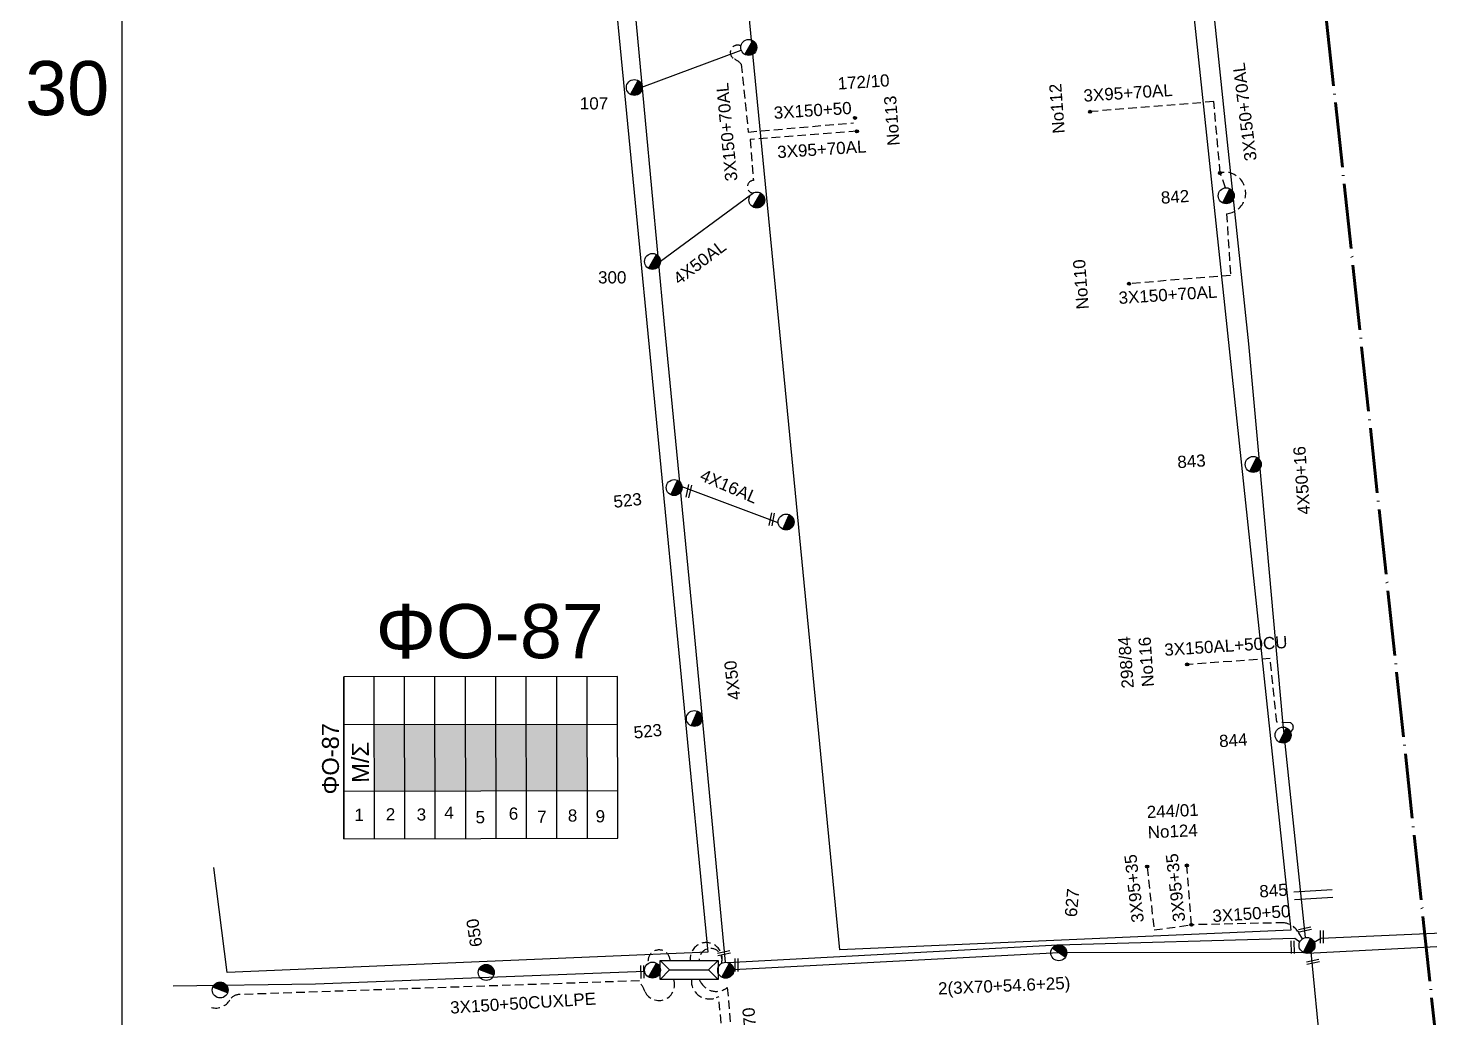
# Model space of a CAD drawing. Header units: millimetres. Extents: x 2999 to 5218, y 1863 to 2903.
# Drawn here: x 3003.3 to 3210.6, y 2246.7 to 2393 of the extents above; entities that cross this region are included whole.
import ezdxf
from ezdxf.enums import TextEntityAlignment as Align

# ---------------------------------------------------------------- set-up
doc = ezdxf.new("R2010")
doc.units = ezdxf.units.MM
doc.header["$LTSCALE"] = 0.5
doc.linetypes.add('ACAD_ISO04W100', pattern=[30, 24, -3, 0, -3])
doc.linetypes.add('DASHED', pattern=[19.05, 12.7, -6.35])
for name, color, linetype in [('Άγνωστα', 7, 'Continuous'), ('Ασφαλειοκιβώτια Χ.Τ 9 αναχωρήσεων', 7, 'Continuous'), ('Γυμνά εναέρια ΧΤ (3Φ)   4x50AL', 7, 'Continuous'), ('Επιγραφές - Σχήματα', 7, 'Continuous'), ('Καλώδια ΧΤ   3x150+50AL', 7, 'DASHED'), ('Καλώδια ΧΤ   3x150+50CU', 7, 'DASHED'), ('Καλώδια ΧΤ   3x150+70AL', 7, 'DASHED'), ('Καλώδια ΧΤ   3x150AL+50CU', 7, 'DASHED'), ('Μηχανική τομή', 7, 'Continuous'), ('Στύλος ΦΜ', 7, 'Continuous'), ('Στύλος ΦΜ @ 1', 7, 'Continuous'), ('Συνδέσεις', 7, 'Continuous'), ('Συνεστραμμένα ΧΤ   3x70+54.6+25 AL', 7, 'SYN_LINE'), ('Τομή', 7, 'Continuous'), ('Υποσταθμός εναέριος 2 στύλων', 7, 'Continuous'), ('Υποσταθμός πόλεως', 7, 'Continuous'), ('Υπόβαθρο ΔΕΗ', 7, 'Continuous'), ('Υπόγεια καλώδια Παροχών ΧΤ   4x16AL', 7, 'DASHED')]:
    doc.layers.add(name, color=color, linetype=linetype)
doc.styles.add('arial', font='ARIAL.TTF')
doc.styles.get("Standard").update_dxf_attribs({"font": 'ARIAL.TTF'})
doc.linetypes.add('SYN_LINE', pattern='A,0.5,-0.0001,["/\\/\\/\\/",Standard,S=0.1,R=0,X=0,Y=-0.05],-0.25', length=0.7501)

# ---------------------------------------------------------------- blocks, each defined once
blk = doc.blocks.new('ΑΣΦΑΛΕΙΟΚΙΒΩΤΙΟ ΥΠΟΣΤΑΘΜΟΥ 9 ΑΝΑΧΩΡΗΣΕΩΝ')
at = {"layer": 'Ασφαλειοκιβώτια Χ.Τ 9 αναχωρήσεων', "ltscale": 40}
for p, q in [((-23.8, 40.36), (24.02, 40.36)), ((-9.72, 40.36), (-9.72, -40.64)), ((9.94, 40.36), (9.94, -40.64)), ((-23.8, 31.36), (24.02, 31.36)), ((-23.8, 22.36), (24.02, 22.36)), ((-23.8, 13.36), (24.02, 13.36)), ((-23.8, 4.36), (24.02, 4.36)), ((-23.8, -4.64), (24.02, -4.64)), ((-23.8, -13.64), (24.02, -13.64)), ((-23.8, -22.64), (24.02, -22.64)), ((-23.8, -31.64), (24.02, -31.64))]:
    blk.add_line(p, q, dxfattribs=at)
at = {"layer": 'Ασφαλειοκιβώτια Χ.Τ 9 αναχωρήσεων'}
blk.add_lwpolyline([(-23.8, -40.64), (24.02, -40.64), (24.02, 40.36), (-23.8, 40.36)], close=True, dxfattribs=at)
for s, p in [('1', (-18.54, 37.25)), ('2', (-18.39, 27.98)), ('3', (-18.45, 18.85)), ('4', (-17.96, 10.67)), ('5', (-19.3, 1.44)), ('6', (-18.25, -8.4)), ('7', (-19.23, -16.79)), ('8', (-18.84, -25.86)), ('9', (-19.09, -34.08))]:
    blk.add_text(s, height=3.6, rotation=270, dxfattribs=at).set_placement(p)
at = {"layer": 'Ασφαλειοκιβώτια Χ.Τ 9 αναχωρήσεων', "ltscale": 40}
for tag, height, p in [('ΟΝΟΜΑ', 5, (-0.16, 44.31)), ('ΚΕΙΜΕΝΟ 1', 2, (17.06, 35.59)), ('ΚΕΙΜΕΝΟ 2', 2, (17.06, 26.88)), ('ΚΕΙΜΕΝΟ 3', 2, (17.06, 17.69)), ('ΚΕΙΜΕΝΟ 4', 2, (17.06, 8.71)), ('ΚΕΙΜΕΝΟ 5', 2, (17.06, -0.13)), ('ΚΕΙΜΕΝΟ 6', 2, (17.06, -9.05)), ('ΚΕΙΜΕΝΟ 7', 2, (17.06, -18.13)), ('ΚΕΙΜΕΝΟ 8', 2, (17.06, -26.85)), ('ΚΕΙΜΕΝΟ 9', 2, (17.06, -35.99)), ('ΣΧ', 2, (-0.1, -42.64))]:
    blk.add_attdef(tag, text='', height=height, dxfattribs=at).set_placement(p, align=Align.MIDDLE_CENTER)
blk = doc.blocks.new('ΜΗΧΑΝΙΚΗ ΤΟΜΗ')
at = {"layer": 'Μηχανική τομή', "ltscale": 40}
for p, q in [((-1.89, 0.78), (1.89, 0.78)), ((1.89, 0), (-1.89, 0))]:
    blk.add_line(p, q, dxfattribs=at)
blk = doc.blocks.new('ΤΟΜΗ')
at = {"layer": 'Τομή', "ltscale": 40}
for p, q in [((-5.68, 0), (5.68, 0)), ((5.68, -2.33), (-5.68, -2.33))]:
    blk.add_line(p, q, dxfattribs=at)
blk = doc.blocks.new('ΥΠΑΡΧΩΝ ΤΣΙΜΕΝΤΕΝΙΟΣ ΣΤΥΛΟΣ')
at = {"layer": 'Στύλος ΦΜ'}
blk.add_hatch(color=7, dxfattribs=at).paths.add_polyline_path([(-1.29, -2.28, 0.574793), (2.62, 0, 0.268822), (1.3, 2.27)])
at = {"layer": 'Στύλος ΦΜ', "color": 7}
blk.add_line((-1.29, -2.28), (1.3, 2.27), dxfattribs=at)
blk.add_circle((0, 0), 2.62, dxfattribs=at)
at = {"layer": 'Στύλος ΦΜ', "flags": 4}
for tag, p in [('ΑΡΙΘΜΟΣ', (-4.68, 8.05)), ('ΤΥΠΟΣ', (-4.91, 3.03))]:
    blk.add_attdef(tag, p, '', height=4, dxfattribs=at)
blk = doc.blocks.new('ΥΠΟΣΤΑΘΜΟΣ ΕΝΑΕΡΙΟΣ ΕΠΙ 2 ΣΤΥΛΩΝ')
at = {"layer": 'Υποσταθμός εναέριος 2 στύλων', "linetype": 'Continuous'}
for points in [[(-11.97, -2.11, 0.574793), (-8.45, -0.07, 0.268822), (-9.64, 1.98)], [(9.68, -2.15, 0.574793), (13.19, -0.1, 0.268822), (12.01, 1.95)]]:
    blk.add_hatch(color=256, dxfattribs=at).paths.add_polyline_path(points)
for p, q in [((-11.97, -2.11), (-9.64, 1.98)), ((9.68, -2.15), (12.01, 1.95))]:
    blk.add_line(p, q, dxfattribs=at)
for centre in [(-10.81, -0.07), (10.84, -0.1)]:
    blk.add_circle(centre, 2.36, dxfattribs=at)
at = {"layer": 'Υποσταθμός πόλεως', "linetype": 'Continuous', "ltscale": 40}
blk.add_lwpolyline([(-8.57, 2.82), (8.57, 2.82), (8.57, -2.82), (-8.57, -2.82)], close=True, dxfattribs=at)
for points in [[(-5.75, 0), (-8.57, 2.82)], [(-8.57, -2.82), (-5.75, 0)], [(-5.75, 0), (5.75, 0)], [(5.75, 0), (8.57, 2.82)], [(8.57, -2.82), (5.75, 0)]]:
    blk.add_lwpolyline(points, dxfattribs=at)
at = {"layer": 'Υποσταθμός εναέριος 2 στύλων', "ltscale": 40, "flags": 1}
for tag, p in [('ΜΕΤΑΣΧΗΜΑΤΙΣΜΟΣ', (14.09, 2.51)), ('ΙΣΧΥΣ', (14.07, -0.28)), ('ΑΡΙΘΜΟΣ', (14.19, -3))]:
    blk.add_attdef(tag, p, '', height=1.8, dxfattribs=at)
blk = doc.blocks.new('_ΣΥΝΔΕΣΗ')
at = {"layer": 'Συνδέσεις', "linetype": 'SYN_LINE', "ltscale": 40}
blk.add_hatch(color=256, dxfattribs=at).paths.add_polyline_path([(0.5, -0.01, 1), (-0.5, -0.01, 1)])
at = {"layer": 'Συνδέσεις'}
blk.add_circle((0, -0.01), 0.5, dxfattribs=at)

msp = doc.modelspace()

# ---------------------------------------------------------------- hatches: boundary and pattern name
at = {"layer": 'Ασφαλειοκιβώτια Χ.Τ 9 αναχωρήσεων', "ltscale": 40}
for color, points in [(151, [(3054.48, 2290.02), (3054.5, 2280.19), (3059, 2280.2), (3058.98, 2290.03)]), (30, [(3058.98, 2290.03), (3059, 2280.2), (3063.5, 2280.21), (3063.48, 2290.04)]), (85, [(3063.48, 2290.04), (3063.5, 2280.21), (3068, 2280.22), (3067.98, 2290.04)]), (6, [(3067.98, 2290.04), (3068, 2280.22), (3072.5, 2280.23), (3072.48, 2290.05)]), (1, [(3072.48, 2290.05), (3072.5, 2280.23), (3077, 2280.23), (3076.98, 2290.06)]), (5, [(3076.98, 2290.06), (3077, 2280.23), (3081.5, 2280.24), (3081.48, 2290.07)]), (2, [(3081.48, 2290.07), (3081.5, 2280.24), (3086, 2280.25), (3085.98, 2290.08)])]:
    msp.add_hatch(color=color, dxfattribs=at).paths.add_polyline_path(points)

# ---------------------------------------------------------------- linework, layer by layer
at = {"layer": 'Άγνωστα', "color": 30, "ltscale": 40}
for points in [[(3192.23, 2258.55), (3188.88, 2290.52), (3185.51, 2327.86), (3183.84, 2346.29), (3180.5, 2377.99), (3174.64, 2434.21)], [(3089.59, 2428.89), (3092.68, 2399.47), (3097.35, 2349.13), (3101.71, 2304.5), (3106.39, 2254.89)]]:
    msp.add_lwpolyline(points, dxfattribs=at)
at = {"layer": 'Άγνωστα', "color": 30, "linetype": 'DASHED', "ltscale": 0.2}
msp.add_lwpolyline([(3180.41, 2369.35), (3179.61, 2371.56), (3178.65, 2382.09), (3160.4, 2380.61)], dxfattribs=at)
at = {"layer": 'Άγνωστα', "color": 85, "linetype": 'DASHED', "ltscale": 0.2}
msp.add_lwpolyline([(3168.8, 2268.95), (3169.82, 2259.66), (3175.34, 2260.43), (3174.67, 2269.11)], dxfattribs=at)
msp.add_lwpolyline([(3191.77, 2258.36), (3191.25, 2259.22, 0.21603), (3189.09, 2260.73), (3175.34, 2260.43)], format="xyb", dxfattribs=at)
at = {"layer": 'Άγνωστα', "color": 6, "linetype": 'DASHED', "ltscale": 0.2}
msp.add_lwpolyline([(3098.25, 2255.17, 1.086672), (3095.02, 2254.72)], format="xyb", dxfattribs=at)
at = {"layer": 'Άγνωστα', "color": 30, "linetype": 'DASHED', "ltscale": 0.2}
msp.add_lwpolyline([(3105.84, 2254.71, 1.249933), (3101.24, 2255.12)], format="xyb", dxfattribs=at)
at = {"layer": 'Άγνωστα', "color": 85, "ltscale": 40}
msp.add_lwpolyline([(3193.01, 2256.36), (3194.43, 2241.7), (3200.24, 2178.51), (3204.12, 2130.95), (3204.74, 2119.33)], dxfattribs=at)
at = {"layer": 'Άγνωστα', "color": 6, "ltscale": 40}
msp.add_lwpolyline([(3094.49, 2253.54), (3045.83, 2251.67), (3024.75, 2251.36)], dxfattribs=at)
at = {"layer": 'Άγνωστα', "color": 1, "linetype": 'DASHED', "ltscale": 0.2}
msp.add_lwpolyline([(3098.77, 2252.35, -0.94878), (3094.54, 2250.53, 0.023393), (3093.71, 2252.15), (3034.47, 2250.11, 0.254402), (3033.15, 2249.33, -0.331328), (3030.41, 2248.2)], format="xyb", dxfattribs=at)
at = {"layer": 'Άγνωστα', "color": 2, "linetype": 'DASHED', "ltscale": 0.2}
msp.add_lwpolyline([(3031.2, 2234.07), (3050.45, 2234.57), (3051.27, 2235.95, -0.514361), (3056.9, 2236.42), (3106.55, 2238.31), (3105.43, 2249.79), (3105.06, 2249.65, -0.55212), (3101.4, 2252.35, -26.842172)], format="xyb", dxfattribs=at)
at = {"layer": 'Άγνωστα', "color": 85, "linetype": 'DASHED', "ltscale": 0.2}
msp.add_arc((3104.24, 2255.24), 1.69, 341.4455, 182.5634, dxfattribs=at)
at = {"layer": 'Γυμνά εναέρια ΧΤ (3Φ)   4x50AL', "color": 30, "linetype": 'DASHED', "ltscale": 0.2}
msp.add_lwpolyline([(3125.93, 2377.72), (3110.1, 2376.48), (3110.57, 2370.44)], dxfattribs=at)
at = {"layer": 'Γυμνά εναέρια ΧΤ (3Φ)   4x50AL', "color": 30, "ltscale": 40}
msp.add_lwpolyline([(3110.1, 2368.21), (3096.83, 2358.47)], dxfattribs=at)
at = {"layer": 'Γυμνά εναέρια ΧΤ (3Φ)   4x50AL', "color": 30, "linetype": 'DASHED', "ltscale": 0.2}
msp.add_arc((3110.62, 2369.5), 0.939, 93.1718, 261.9421, dxfattribs=at)
at = {"layer": 'Επιγραφές - Σχήματα'}
msp.add_lwpolyline([(3017.22, 2889.47), (5045.69, 2889.47), (5045.69, 1887.75), (3017.22, 1887.75)], close=True, dxfattribs=at)
at = {"layer": 'Επιγραφές - Σχήματα', "color": 1, "linetype": 'ACAD_ISO04W100', "lineweight": 60, "ltscale": 0.8}
msp.add_lwpolyline([(3142.31, 2887.25), (3226.13, 2107.7)], dxfattribs=at)
at = {"layer": 'Καλώδια ΧΤ   3x150+50AL', "color": 30, "linetype": 'DASHED', "ltscale": 0.2}
msp.add_lwpolyline([(3108.72, 2390.32, 1.007101), (3107.76, 2388.38, -0.093282), (3108.77, 2387.63), (3109.8, 2377.6), (3125.38, 2378.96)], format="xyb", dxfattribs=at)
at = {"layer": 'Καλώδια ΧΤ   3x150+50CU', "color": 151, "linetype": 'DASHED', "ltscale": 0.2}
msp.add_lwpolyline([(3102.57, 2252.35), (3102.71, 2252.07, 0.481957), (3106.7, 2251.16), (3107.9, 2237.73), (3058.17, 2235.7)], format="xyb", dxfattribs=at)
at = {"layer": 'Καλώδια ΧΤ   3x150+70AL', "color": 30, "linetype": 'SYN_LINE', "ltscale": 20}
msp.add_lwpolyline([(3094.09, 2384.25), (3108.77, 2389.69)], dxfattribs=at)
at = {"layer": 'Καλώδια ΧΤ   3x150+70AL', "color": 30, "linetype": 'DASHED', "ltscale": 0.2}
msp.add_lwpolyline([(3179.61, 2371.56, -1.079911), (3180.55, 2365.52), (3181.13, 2356.39), (3166.16, 2355.19)], format="xyb", dxfattribs=at)
at = {"layer": 'Καλώδια ΧΤ   3x150AL+50CU', "color": 30, "ltscale": 0.2}
msp.add_lwpolyline([(3190.01, 2288.84), (3190.3, 2289.26, 0.486733), (3189.99, 2290.27), (3187.96, 2290.38), (3187.01, 2299.77), (3174.72, 2298.9)], format="xyb", dxfattribs=at)
at = {"layer": 'Συνεστραμμένα ΧΤ   3x70+54.6+25 AL', "color": 5, "ltscale": 20}
for points in [[(3272.18, 2262.77), (3269.52, 2262.08), (3233.08, 2259.18), (3229.78, 2258.11), (3192.52, 2256.21)], [(3191.93, 2256.33), (3155.73, 2256.3), (3107.65, 2253.75)]]:
    msp.add_lwpolyline(points, dxfattribs=at)
at = {"layer": 'Συνεστραμμένα ΧΤ   3x70+54.6+25 AL', "color": 85, "ltscale": 20}
for points in [[(3193.51, 2257.88), (3194.5, 2258.45), (3229.25, 2260), (3230.72, 2259.16)], [(3106.75, 2254.86), (3155.6, 2257.47), (3190.62, 2258.43), (3191.39, 2257.93)]]:
    msp.add_lwpolyline(points, dxfattribs=at)
at = {"layer": 'Συνεστραμμένα ΧΤ   3x70+54.6+25 AL', "color": 151, "ltscale": 20}
msp.add_lwpolyline([(3191.94, 2256.34), (3191.87, 2256.36)], dxfattribs=at)
at = {"layer": 'Υπόβαθρο ΔΕΗ'}
for points in [[(3108.07, 2414.07), (3173.29, 2417.59), (3190.06, 2259.64), (3123.34, 2256.73), (3108.07, 2414.07)], [(3031.72, 2409.88), (3088.66, 2412.9), (3103.84, 2256.38), (3032.75, 2253.37), (3030.78, 2268.91)]]:
    msp.add_lwpolyline(points, dxfattribs=at)
at = {"layer": 'Υπόγεια καλώδια Παροχών ΧΤ   4x16AL', "color": 30, "linetype": 'Continuous', "ltscale": 0.2}
msp.add_lwpolyline([(3114.23, 2319.83), (3100.02, 2325.16)], dxfattribs=at)

# ---------------------------------------------------------------- block references
at = {"layer": 'Ασφαλειοκιβώτια Χ.Τ 9 αναχωρήσεων', "xscale": 0.4999999999999999, "yscale": 0.4999999999999999, "zscale": 0.4999999999999999, "rotation": 90.10078446918361}
msp.add_blockref('ΑΣΦΑΛΕΙΟΚΙΒΩΤΙΟ ΥΠΟΣΤΑΘΜΟΥ 9 ΑΝΑΧΩΡΗΣΕΩΝ', (3070.18, 2285.08), dxfattribs=at).add_auto_attribs({'ΟΝΟΜΑ': 'ΦΟ-87'})
at = {"layer": 'Μηχανική τομή'}
for p, xscale, yscale, zscale, rotation in [((3100.82, 2324.56), 0.4999999999999997, 0.4999999999999997, 0.4999999999999997, 256.6906597615123), ((3113.1, 2320.39), 0.4999999999999998, 0.4999999999999998, 0.4999999999999998, 259.1832962976966), ((3192.1, 2259.92), 0.4999999999999996, 0.4999999999999996, 0.4999999999999996, 192.0566803972679), ((3190.12, 2257.11), 0.4999999999999997, 0.4999999999999997, 0.4999999999999997, 270.577947933592), ((3194.45, 2258.66), 0.4999999999999997, 0.4999999999999997, 0.4999999999999997, 270.577947933592), ((3106.17, 2256.43), 0.4999999999999996, 0.4999999999999996, 0.4999999999999996, 192.0566803972679), ((3093.95, 2253.46), 0.4999999999999997, 0.4999999999999997, 0.4999999999999997, 270.577947933592), ((3107.88, 2254.48), 0.4999999999999997, 0.4999999999999997, 0.4999999999999997, 270.577947933592), ((3193.28, 2255.13), 0.4999999999999996, 0.4999999999999996, 0.4999999999999996, 192.0566803972679)]:
    msp.add_blockref('ΜΗΧΑΝΙΚΗ ΤΟΜΗ', p, dxfattribs=dict(at, xscale=xscale, yscale=yscale, zscale=zscale, rotation=rotation))
at = {"layer": 'Στύλος ΦΜ @ 1', "ltscale": 40, "xscale": 0.4499999999998181, "yscale": 0.4499999999998181, "zscale": 0.4499999999998181}
for p in [(3109.88, 2390.1), (3111.08, 2367.55)]:
    msp.add_blockref('ΥΠΑΡΧΩΝ ΤΣΙΜΕΝΤΕΝΙΟΣ ΣΤΥΛΟΣ', p, dxfattribs=at)
at = {"layer": 'Στύλος ΦΜ @ 1', "ltscale": 40}
ref = msp.add_blockref('ΥΠΑΡΧΩΝ ΤΣΙΜΕΝΤΕΝΙΟΣ ΣΤΥΛΟΣ', (3092.96, 2384.18), dxfattribs=dict(at, xscale=0.4499999999998181, yscale=0.4499999999998181, zscale=0.4499999999998181))
ref.add_attrib('ΤΥΠΟΣ', '107', (3084.9, 2380.93), dxfattribs={"layer": 'Στύλος ΦΜ', "height": 1.8, "flags": 4})
ref = msp.add_blockref('ΥΠΑΡΧΩΝ ΤΣΙΜΕΝΤΕΝΙΟΣ ΣΤΥΛΟΣ', (3180.49, 2368.18), dxfattribs=dict(at, xscale=0.449999999999818, yscale=0.449999999999818, zscale=0.449999999999818, rotation=3.833824537449723))
ref.add_attrib('ΤΥΠΟΣ', '842', (3170.89, 2366.99), dxfattribs={"layer": 'Στύλος ΦΜ', "height": 1.8, "rotation": 3.8338, "flags": 4})
ref = msp.add_blockref('ΥΠΑΡΧΩΝ ΤΣΙΜΕΝΤΕΝΙΟΣ ΣΤΥΛΟΣ', (3095.65, 2358.47), dxfattribs=dict(at, xscale=0.4499999999998181, yscale=0.4499999999998181, zscale=0.4499999999998181))
ref.add_attrib('ΤΥΠΟΣ', '300', (3087.59, 2355.22), dxfattribs={"layer": 'Στύλος ΦΜ', "height": 1.8, "flags": 4})
ref = msp.add_blockref('ΥΠΑΡΧΩΝ ΤΣΙΜΕΝΤΕΝΙΟΣ ΣΤΥΛΟΣ', (3184.49, 2328.47), dxfattribs=dict(at, xscale=0.449999999999818, yscale=0.449999999999818, zscale=0.449999999999818, rotation=3.833824537449723))
ref.add_attrib('ΤΥΠΟΣ', '843', (3173.32, 2327.91), dxfattribs={"layer": 'Στύλος ΦΜ', "height": 1.8, "rotation": 3.8338, "flags": 4})
ref = msp.add_blockref('ΥΠΑΡΧΩΝ ΤΣΙΜΕΝΤΕΝΙΟΣ ΣΤΥΛΟΣ', (3098.85, 2325.04), dxfattribs=dict(at, xscale=0.4499999999998179, yscale=0.4499999999998179, zscale=0.4499999999998179, rotation=6.11902972459522))
ref.add_attrib('ΤΥΠΟΣ', '523', (3089.97, 2322.05), dxfattribs={"layer": 'Στύλος ΦΜ', "height": 1.8, "rotation": 6.119, "flags": 4})
for p, xscale, yscale, zscale, rotation in [((3115.41, 2319.96), 0.4499999999998178, 0.4499999999998178, 0.4499999999998178, 6.11902972459522), ((3031.71, 2250.79), 0.449999999999818, 0.449999999999818, 0.449999999999818, 98.62948992309248)]:
    msp.add_blockref('ΥΠΑΡΧΩΝ ΤΣΙΜΕΝΤΕΝΙΟΣ ΣΤΥΛΟΣ', p, dxfattribs=dict(at, xscale=xscale, yscale=yscale, zscale=zscale, rotation=rotation))
ref = msp.add_blockref('ΥΠΑΡΧΩΝ ΤΣΙΜΕΝΤΕΝΙΟΣ ΣΤΥΛΟΣ', (3101.83, 2290.92), dxfattribs=dict(at, xscale=0.4499999999998179, yscale=0.4499999999998179, zscale=0.4499999999998179, rotation=6.11902972459522))
ref.add_attrib('ΤΥΠΟΣ', '523', (3092.96, 2287.93), dxfattribs={"layer": 'Στύλος ΦΜ', "height": 1.8, "rotation": 6.119, "flags": 4})
ref = msp.add_blockref('ΥΠΑΡΧΩΝ ΤΣΙΜΕΝΤΕΝΙΟΣ ΣΤΥΛΟΣ', (3188.9, 2288.47), dxfattribs=dict(at, xscale=0.449999999999818, yscale=0.449999999999818, zscale=0.449999999999818, rotation=3.833824537449723))
ref.add_attrib('ΤΥΠΟΣ', '844', (3179.5, 2286.67), dxfattribs={"layer": 'Στύλος ΦΜ', "height": 1.8, "rotation": 3.8338, "flags": 4})
ref = msp.add_blockref('ΥΠΑΡΧΩΝ ΤΣΙΜΕΝΤΕΝΙΟΣ ΣΤΥΛΟΣ', (3192.44, 2257.39), dxfattribs=dict(at, xscale=0.449999999999818, yscale=0.449999999999818, zscale=0.449999999999818, rotation=3.833824537449723))
ref.add_attrib('ΤΥΠΟΣ', '845', (3185.45, 2264.46), dxfattribs={"layer": 'Στύλος ΦΜ', "height": 1.8, "rotation": 3.8338, "flags": 4})
ref = msp.add_blockref('ΥΠΑΡΧΩΝ ΤΣΙΜΕΝΤΕΝΙΟΣ ΣΤΥΛΟΣ', (3155.73, 2256.3), dxfattribs=dict(at, xscale=0.449999999999818, yscale=0.449999999999818, zscale=0.449999999999818, rotation=84.61052891850103))
ref.add_attrib('ΤΥΠΟΣ', '627', (3158.38, 2261.51), dxfattribs={"layer": 'Στύλος ΦΜ', "height": 1.8, "rotation": 84.6105, "flags": 4})
ref = msp.add_blockref('ΥΠΑΡΧΩΝ ΤΣΙΜΕΝΤΕΝΙΟΣ ΣΤΥΛΟΣ', (3071.06, 2253.39), dxfattribs=dict(at, xscale=0.449999999999818, yscale=0.449999999999818, zscale=0.449999999999818, rotation=98.62948992309248))
ref.add_attrib('ΤΥΠΟΣ', '650', (3070.49, 2257.3), dxfattribs={"layer": 'Στύλος ΦΜ', "height": 1.8, "rotation": 98.6295, "flags": 4})
at = {"layer": 'Συνδέσεις', "xscale": 0.4500000000000455, "yscale": 0.4500000000000455, "zscale": 0.4500000000000455}
for p in [(3160.36, 2380.59), (3125.59, 2379.69), (3125.89, 2377.7), (3179.57, 2371.54), (3166.12, 2355.17), (3174.72, 2298.91), (3168.8, 2269.04), (3174.67, 2269.2), (3175.34, 2260.44)]:
    msp.add_blockref('_ΣΥΝΔΕΣΗ', p, dxfattribs=at)
at = {"layer": 'Τομή', "xscale": 0.4999999999999998, "yscale": 0.4999999999999998, "zscale": 0.4999999999999998, "rotation": 3.545975908835903}
msp.add_blockref('ΤΟΜΗ', (3193.35, 2265.46), dxfattribs=at)
at = {"layer": 'Υποσταθμός εναέριος 2 στύλων', "xscale": 0.5, "yscale": 0.5, "zscale": 0.5}
msp.add_blockref('ΥΠΟΣΤΑΘΜΟΣ ΕΝΑΕΡΙΟΣ ΕΠΙ 2 ΣΤΥΛΩΝ', (3101.05, 2253.76), dxfattribs=at)

# ---------------------------------------------------------------- texts
at = {"ltscale": 40, "insert": (3054.7, 2307.83), "char_height": 8, "width": 17.8089, "attachment_point": 1, "style": 'arial'}
msp.add_mtext('ΦO-87', dxfattribs=at)
at = {"layer": 'Άγνωστα', "ltscale": 40, "char_height": 1.8, "width": 17.1868, "attachment_point": 1, "style": 'arial'}
for s, insert, rotation in [('3X95+70AL', (3159.33, 2383.87), 3.7269), ('3X95+70AL', (3114.03, 2375.53), 3.7269), ('4X50+16', (3191.13, 2320.98), 94.2347), ('298/84\\PΝο116', (3165.05, 2295.3), 94.2347), ('4X50', (3106.88, 2293.54), 96.4099), ('244/01\\PΝο124', (3168.7, 2277.99), 2.6643), ('3X95+35', (3166.54, 2260.66), 96.4099), ('3X95+35', (3172.66, 2260.78), 96.4099), ('3X150+50', (3178.4, 2262.63), 3.6805), ('3X150+50CUXLPE', (3065.67, 2249.09), 3.5825), ('3X150+70', (3109.94, 2236.63), 95.1221)]:
    msp.add_mtext(s, dxfattribs=dict(at, insert=insert, rotation=rotation))
at = {"layer": 'Γυμνά εναέρια ΧΤ (3Φ)   4x50AL', "ltscale": 40, "insert": (3098.5, 2356.37), "char_height": 1.8, "width": 17.1868, "attachment_point": 1, "rotation": 37.0455, "style": 'arial'}
msp.add_mtext('4X50AL', dxfattribs=at)
at = {"layer": 'Επιγραφές - Σχήματα', "insert": (3002.87, 2388.09), "char_height": 8, "width": 15.1545, "attachment_point": 1}
msp.add_mtext('30', dxfattribs=at)
at = {"layer": 'Επιγραφές - Σχήματα', "ltscale": 40, "char_height": 1.8, "width": 17.1868, "attachment_point": 1, "style": 'arial'}
for s, insert, rotation in [('172/10', (3122.96, 2385.66), 3.7269), ('Νο112', (3154.84, 2377.3), 94.2347), ('Νο113', (3130.41, 2375.5), 94.2347), ('Νο110', (3158.36, 2351.32), 94.2347)]:
    msp.add_mtext(s, dxfattribs=dict(at, insert=insert, rotation=rotation))
at = {"layer": 'Επιγραφές - Σχήματα', "insert": (3051.23, 2281.41), "char_height": 2.5, "width": 2.2495, "attachment_point": 1, "rotation": 90.3994}
msp.add_mtext('Μ/Σ', dxfattribs=at)
at = {"layer": 'Καλώδια ΧΤ   3x150+50AL', "ltscale": 40, "insert": (3113.52, 2381.33), "char_height": 1.8, "width": 17.1868, "attachment_point": 1, "rotation": 3.7269, "style": 'arial'}
msp.add_mtext('3X150+50', dxfattribs=at)
at = {"layer": 'Καλώδια ΧΤ   3x150+70AL', "ltscale": 0.2, "char_height": 1.8, "width": 17.1868, "attachment_point": 1, "style": 'arial'}
for insert, rotation in [((3183.24, 2373.21), 97.1275), ((3106.43, 2370.24), 95.4752), ((3164.52, 2353.98), 3.6805)]:
    msp.add_mtext('3X150+70AL', dxfattribs=dict(at, insert=insert, rotation=rotation))
at = {"layer": 'Καλώδια ΧΤ   3x150AL+50CU', "ltscale": 0.2, "insert": (3171.28, 2301.97), "char_height": 1.8, "width": 17.1868, "attachment_point": 1, "rotation": 3.6805, "style": 'arial'}
msp.add_mtext('3X150AL+50CU', dxfattribs=at)
at = {"layer": 'Συνεστραμμένα ΧΤ   3x70+54.6+25 AL', "ltscale": 40, "insert": (3137.84, 2251.91), "char_height": 1.8, "width": 17.1868, "attachment_point": 1, "rotation": 2.4922, "style": 'arial'}
msp.add_mtext('2(3X70+54.6+25)', dxfattribs=at)
at = {"layer": 'Υπόγεια καλώδια Παροχών ΧΤ   4x16AL', "ltscale": 0.2, "insert": (3103.23, 2327.84), "char_height": 1.8, "width": 17.1868, "attachment_point": 1, "rotation": 336.6107, "style": 'arial'}
msp.add_mtext('4X16AL', dxfattribs=at)

doc.saveas('drawing.dxf')
